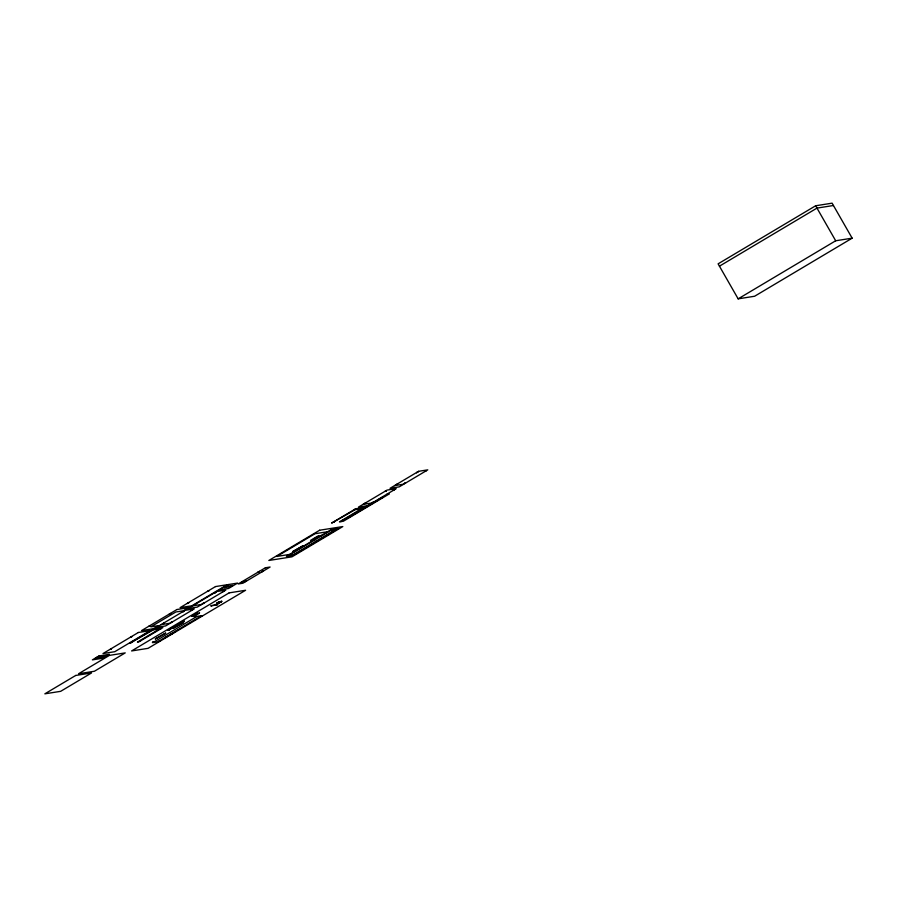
<?xml version="1.0" encoding="UTF-8"?>
<svg xmlns="http://www.w3.org/2000/svg" width="897" height="897" viewBox="0 0 897 897"><rect width="100%" height="100%" fill="white"/><g stroke="black" fill="none" stroke-linecap="round" stroke-linejoin="round"><path stroke-width="1.35" d="M194.727 614.737L195.703 614.254L194.761 614.456M194.918 614.467L191.98 616.082L194.683 614.849L193.797 615.387M169.903 634.986L169.623 635.098M173.211 633.024L173.726 632.699M166.203 637.117L165.093 637.789L166.573 636.982M195.546 613.997L196.948 613.156L196.286 613.458M167.817 636.208L168.479 635.85L167.986 636.108M195.389 614.086L197.407 613.245L196.095 613.739M191.947 616.06L192.653 616.071M193.102 615.712L193.774 615.342M172.314 627.788L171.103 628.494L174.197 627.014L173.11 627.642M192.608 615.992L192.205 616.25M195.838 614.097L196.477 613.739L195.871 614.12M172.706 633.316L172.045 633.641L172.717 633.248M193.92 614.916L193.875 614.994M173.356 627.351L172.258 628.068L173.312 627.261M171.002 634.257L170.329 634.672L172.033 633.742L170.845 634.437M220.897 602.066C226.19 598.669 209.898 607.908 220.808 601.483M177.584 630.333L177.763 630.322M182.943 621.767L183.683 621.296L181.979 622.148M193.999 615.084L196.589 613.548M217.601 602.717C213.071 605.397 223.207 599.656 217.87 602.504M815.642 205.772L718.105 263.841L738.153 298.847L754.612 296.245L852.15 238.176L832.102 203.171L815.642 205.772L835.69 240.766L852.15 238.176M719.439 266.174L816.976 208.104L833.448 205.503M314.073 539.837L286.401 556.319L293.465 555.198L337.922 528.737L330.87 529.847L321.339 535.52M192.732 615.566L193.259 615.712M221.581 601.36L218.307 603.311L221.335 601.562M175.543 631.555L176.238 631.14M738.153 298.847L835.69 240.766M182.36 621.924L184.277 620.948L181.116 622.518L182.427 622.081M220.505 602.246L218.812 603.064M195.064 617.058C193.079 618.302 197.407 615.869 195.165 617.001M159.33 641.164C157.446 642.375 161.684 639.953 159.442 641.097M201.724 616.093C203.697 614.725 199.426 617.45 201.735 615.925M131.366 636.792C129.303 638.148 133.451 635.558 131.354 636.948M110.948 648.946C108.873 650.325 113.044 647.701 110.936 649.103M385.699 491.029C383.658 492.386 387.784 489.796 385.688 491.175M365.292 503.183C363.162 504.574 367.422 501.928 365.281 503.329M215.291 592.48C213.172 593.881 217.433 591.213 215.28 592.637M194.884 604.634C192.788 606.024 196.992 603.378 194.873 604.791M425.503 470.925C423.44 472.282 427.589 469.703 425.492 471.082M405.085 483.091C403.033 484.447 407.171 481.857 405.074 483.236M152.972 642.117C155.181 641.052 150.864 643.284 152.961 642.297M220.673 601.506L216.928 603.535L221.481 601.382M208.485 590.876C210.548 589.878 206.422 592.02 208.474 591.033M333.908 521.863C336.005 520.854 331.8 523.029 333.897 522.02M373.522 501.883C375.596 500.874 371.459 503.015 373.511 502.04M149.507 625.983C151.593 624.985 147.456 627.126 149.496 626.14M342.138 520.563C344.235 519.542 340.03 521.729 342.127 520.72M152.344 629.952C154.419 628.965 150.315 631.084 152.333 630.109M242.302 581.805C244.533 580.729 240.048 583.05 242.291 581.974M191.958 609.971C194.021 608.962 189.895 611.126 191.947 610.128M160.574 628.662C162.66 627.665 158.522 629.795 160.563 628.819M193.763 615.006L194.84 614.58M195.524 614.355L194.828 614.781M394.568 485.613L403.74 484.167M386.842 494.325L389.197 493.955L343.372 521.235L341.028 521.606M362.993 504.417L372.165 502.959M367.635 505.661L358.464 507.108L387.044 490.098L396.216 488.652L340.793 521.65L339.436 521.863L361.67 508.621L355.201 509.642L331.621 523.097L355.661 508.778L364.832 507.332M327.685 531.73L314.993 533.737L276.881 556.432L289.585 554.424M322.516 535.33L317.807 536.07L310.553 540.398L315.251 539.658M192.586 605.867L201.758 604.421M193.281 615.465L193.909 615.32M161.023 624.66L170.195 623.213M177.931 624.761L180.869 622.91L174.881 626.622M176.619 625.534L175.307 625.971L176.092 625.848M171.024 628.875L167.93 630.367L170.464 628.909L168.558 630.042L169.23 629.941M174.444 632.239L174.141 632.463M167.291 636.455L167.145 636.646M178.301 624.29L180.319 623.258L178.301 624.29M155.349 638.922L165.642 633.136L155.349 638.922M173.738 627.99L183.549 622.462L173.738 627.99M193.976 616.015L199.594 612.853L194.01 615.97M292.904 551.487L302.715 545.97L292.904 551.487M313.143 539.512L318.749 536.339L313.176 539.467M191.184 616.508L191.184 616.508M131.254 642.555L132.633 641.792L131.254 642.555M139.484 641.254L140.863 640.492L139.484 641.254M169.241 614.277L170.621 613.514L169.241 614.277M162.626 623.875L164.005 623.112L162.626 623.875M170.856 622.574L172.235 621.812L170.856 622.574M187.383 603.468L188.774 602.706L187.383 603.468M183.044 611.72L184.423 610.958L183.044 611.72M202.43 603.782L203.81 603.019L202.43 603.782M222.837 591.628L224.228 590.865L222.916 591.56M244.511 581.817L245.98 581.009L244.589 581.761M257.944 572.297L259.412 571.479L257.944 572.297M262.059 571.647L263.527 570.828L262.059 571.647M353.642 510.146L355.021 509.384L353.642 510.146M361.872 508.846L363.251 508.083L361.872 508.846M396.171 484.829L397.55 484.066L396.25 484.772M393.245 490.166L394.635 489.403L393.323 490.11M416.589 472.674L417.968 471.912L416.589 472.674M219.317 602.504L218.117 603.176L219.317 602.504M218.913 602.313L217.5 603.221L218.913 602.313M98.962 655.954L92.38 659.867L102.729 658.23L109.311 654.317L98.962 655.954M138.373 632.486L102.987 653.554L114.749 651.704L150.135 630.636L138.373 632.486M176.933 609.523L141.547 630.591L153.309 628.741L158.522 625.635L150.875 626.835L175.834 611.989L183.47 610.779L188.695 607.673L176.933 609.523M215.493 586.571L180.106 607.639L191.868 605.778L227.255 584.709L215.493 586.571M97.28 657.209L95.239 658.42L104.411 656.974L106.451 655.763L97.28 657.209M75.696 675.463L44.85 693.83L60.66 691.329L91.516 672.963L75.696 675.463M109.423 655.382L78.566 673.748L94.387 671.259L125.232 652.893L109.423 655.382M153.69 629.032L129.639 643.34L153.219 629.896L159.688 628.875L137.454 642.106L138.811 641.893L162.862 627.586L153.69 629.032M185.062 610.341L156.482 627.362L165.653 625.915L194.234 608.895L185.062 610.341M216.637 591.549L188.056 608.57L197.228 607.123L225.809 590.103L216.637 591.549M228.432 584.53L219.361 589.934L228.522 588.488L237.604 583.084L228.432 584.53M319.635 530.228L268.831 560.479L291.985 556.824L342.8 526.573L319.635 530.228M418.607 471.306L390.027 488.316L399.199 486.869L427.779 469.849L418.607 471.306M226.268 586.414L224.228 587.625L230.686 586.604L232.727 585.393L226.268 586.414M382.537 497.297L347.15 518.365L382.537 497.297M265.4 567.767L238.176 583.969L242.885 583.229L270.098 567.027L265.4 567.767M331.587 529.925L288.038 555.86L292.736 555.12L336.285 529.185L331.587 529.925M229.139 592.872L131.601 650.942L148.061 648.34L245.599 590.271L229.139 592.872M211.457 605.587L210.773 605.991L217.926 604.567L211.457 605.587M196.948 616.407L152.939 642.611L157.648 641.871L201.646 615.667L196.948 616.407"/></g></svg>
